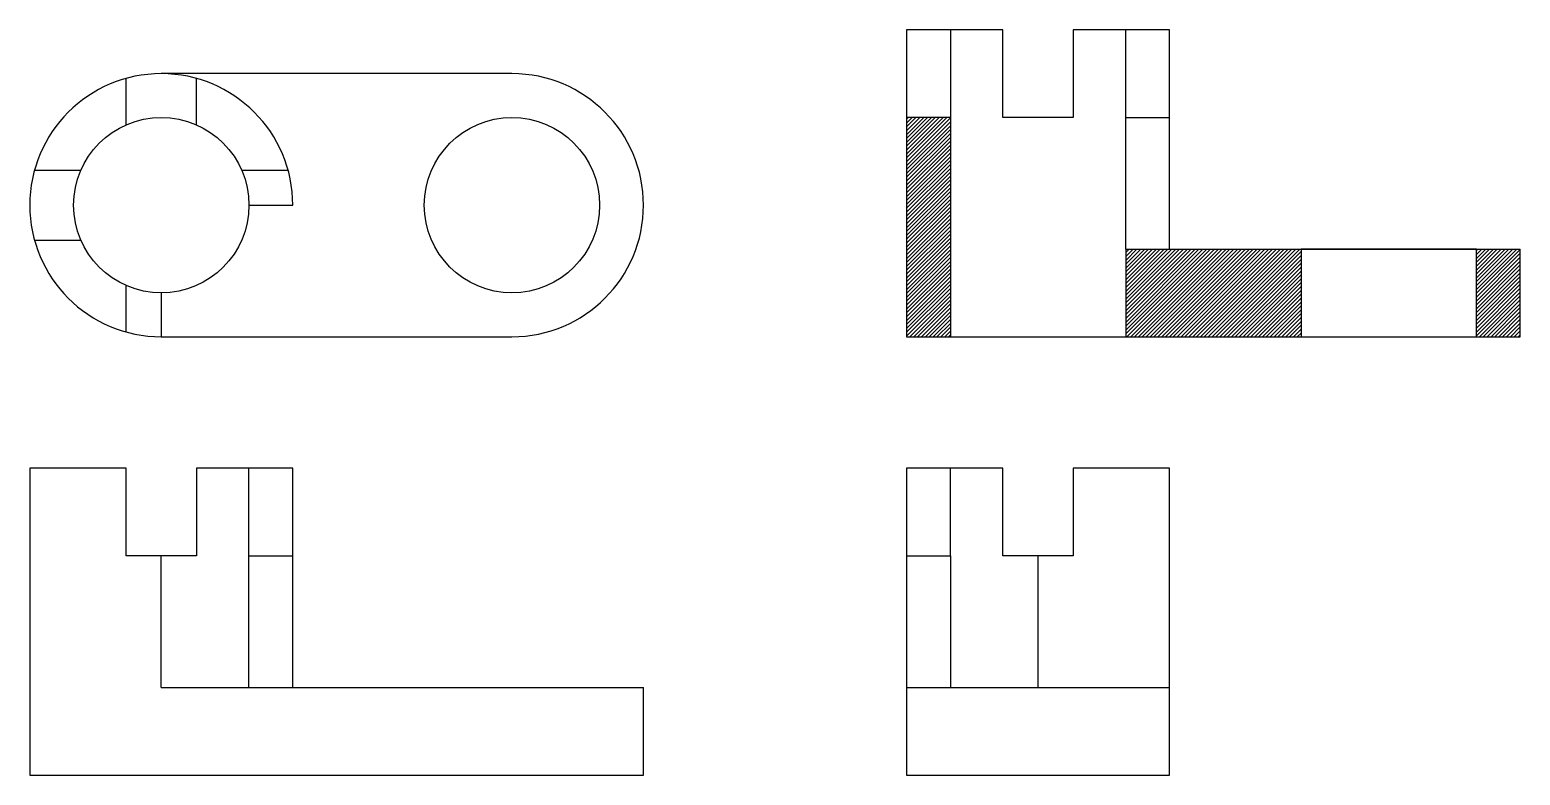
# Model space of a CAD drawing. Header units: inches. Extents: x 0 to 170, y 0 to 85.
import ezdxf

# ---------------------------------------------------------------- set-up
doc = ezdxf.new("R2010")
doc.units = ezdxf.units.IN
doc.header["$MEASUREMENT"] = 0
doc.layers.add('chatch', color=7, linetype='Continuous')

msp = doc.modelspace()

# ---------------------------------------------------------------- hatches: boundary and pattern name
at = {"layer": 'chatch'}
h = msp.add_hatch(dxfattribs=at)
h.set_pattern_fill('ANSI31', color=256, scale=2.5)
h.paths.add_polyline_path([(105, 75), (100, 75), (100, 50), (105, 50)])
h.paths.add_polyline_path([(145, 60), (125, 60), (125, 50), (145, 50)])
h.paths.add_polyline_path([(170, 60), (165, 60), (165, 50), (170, 50)])

# ---------------------------------------------------------------- linework, layer by layer
for p, q in [((105, 85), (105, 50)), ((111, 75), (111, 85)), ((119, 85), (119, 75)), ((125, 60), (125, 85)), ((130, 60), (130, 85)), ((11, 74.17), (11, 79.46)), ((19, 74.17), (19, 79.46)), ((105, 75), (100, 75)), ((119, 75), (111, 75)), ((125, 75), (130, 75)), ((0.54, 69), (5.83, 69)), ((24.17, 69), (29.46, 69)), ((25, 65), (30, 65)), ((0.54, 61), (5.83, 61)), ((125, 60), (125, 50)), ((125, 60), (170, 60)), ((11, 50.54), (11, 55.83)), ((11, 25), (11, 35)), ((19, 35), (19, 25)), ((25, 10), (25, 35)), ((30, 10), (30, 35)), ((105, 25), (105, 35)), ((111, 25), (111, 35)), ((119, 35), (119, 25)), ((19, 25), (11, 25)), ((15, 10), (15, 25)), ((25, 25), (30, 25)), ((100, 25), (105, 25)), ((105, 25), (105, 10)), ((119, 25), (111, 25)), ((115, 10), (115, 25)), ((15, 10), (70, 10)), ((100, 10), (130, 10))]:
    msp.add_line(p, q)
for points in [[(111, 85), (100, 85), (100, 50), (170, 50), (170, 60)], [(130, 85), (119, 85)], [(55, 80), (15, 80)], [(15, 55), (15, 50)], [(15, 50), (55, 50)], [(11, 35), (0, 35), (0, 0), (70, 0), (70, 10)], [(30, 35), (19, 35)], [(111, 35), (100, 35), (100, 0), (130, 0), (130, 35), (119, 35)]]:
    msp.add_lwpolyline(points)
msp.add_lwpolyline([(165, 60), (145, 60), (145, 50), (165, 50)], close=True)
for centre in [(15, 65), (55, 65)]:
    msp.add_circle(centre, 10)
for centre, start, end in [((15, 65), 0, 270), ((55, 65), 270, 90)]:
    msp.add_arc(centre, 15, start, end)

doc.saveas('drawing.dxf')
